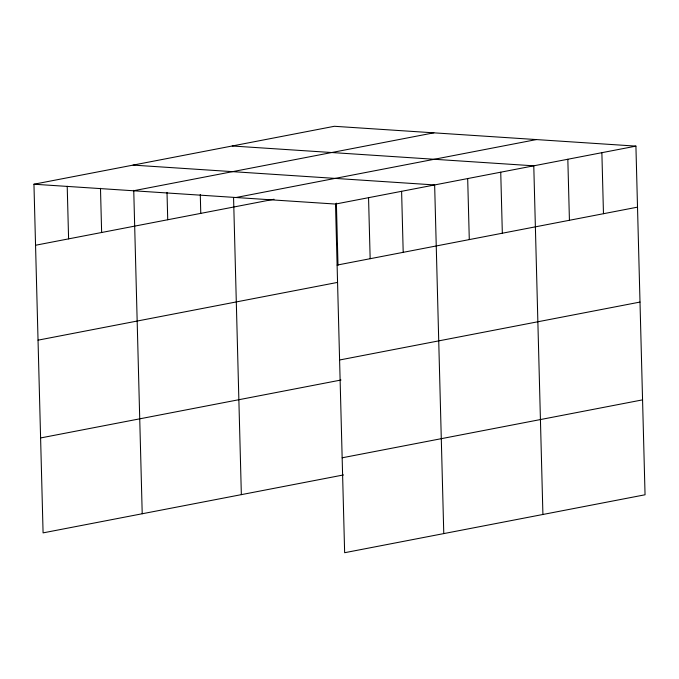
<?xml version="1.0" encoding="UTF-8"?>
<svg xmlns="http://www.w3.org/2000/svg" width="679" height="679" viewBox="0 0 679 679"><rect width="100%" height="100%" fill="white"/><g stroke="black" fill="none" stroke-linecap="round" stroke-linejoin="round"><path stroke-width="1.02" d="M343.489 474.944L43.083 532.879L33.95 184.221L334.357 126.286L635.917 146.121L645.05 494.779L344.643 552.714L335.511 204.056L635.917 146.121M133.466 190.765L433.873 132.829M235.995 197.513L536.402 139.577M35.546 245.246L274.053 199.244M337.107 265.082L637.522 207.146M38.032 340.162L337.412 282.43M339.593 359.997L640 302.07M40.596 437.955L341.002 380.019M342.157 457.799L642.563 399.863M232.218 145.985L533.779 165.82L542.911 514.478M133.084 165.099L434.645 184.943L443.777 533.592M33.95 184.221L335.511 204.056M601.874 152.69L603.47 213.715M567.831 159.259L569.426 220.276M500.737 172.194L502.333 233.22M467.687 178.569L469.291 239.594M401.603 191.317L403.199 252.333M368.553 197.682L370.157 258.707M336.377 203.131L337.998 265.353M233.568 197.538L241.351 494.643M200.28 194.44L200.772 213.376M167.009 192.395L167.73 219.75M133.746 190.349L142.217 513.757M100.484 188.312L101.638 232.498M67.213 186.267L68.596 238.872"/></g></svg>
